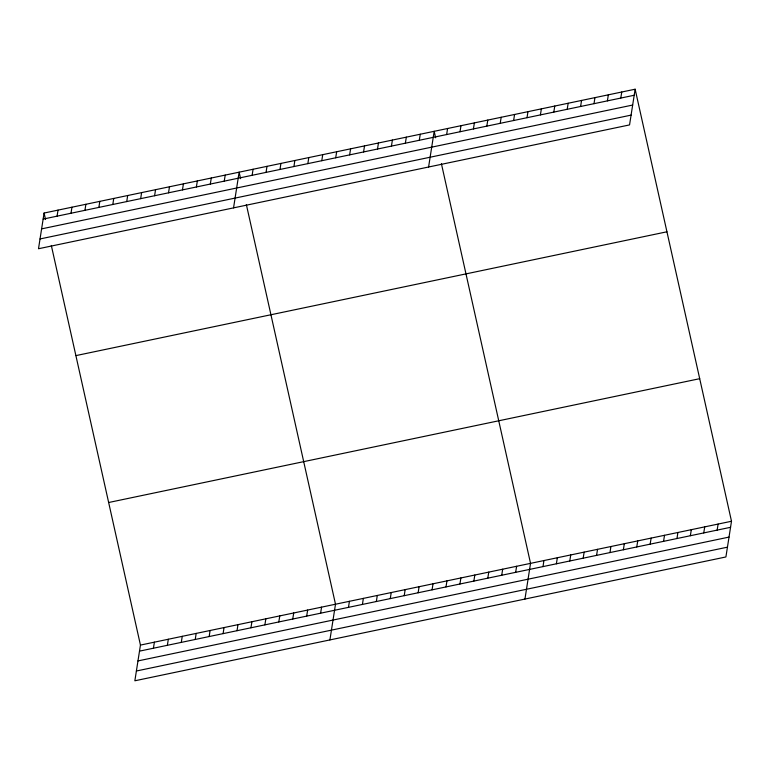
<?xml version="1.0" encoding="UTF-8"?>
<svg xmlns="http://www.w3.org/2000/svg" width="770" height="770" viewBox="0 0 770 770"><rect width="100%" height="100%" fill="white"/><g stroke="black" fill="none" stroke-linecap="round" stroke-linejoin="round"><path stroke-width="1.16" d="M44.092 213.04L38.5 248.739L629.552 124.913L635.144 89.214L44.092 213.04L45.536 219.517M57.076 216.168L58.02 210.123M71.004 213.251L71.957 207.197M84.941 210.335L85.884 204.281M98.868 207.409L99.821 201.365M112.805 204.493L113.748 198.448M126.732 201.576L127.685 195.522M140.669 198.66L141.613 192.606M154.597 195.734L155.55 189.69M168.534 192.818L169.477 186.773M182.461 189.901L183.414 183.847M196.398 186.975L197.341 180.931M210.326 184.059L211.278 178.014M51.321 245.447L140.448 645.087L134.856 680.786L725.908 556.96L731.5 521.261L635.144 89.214M224.263 181.142L225.206 175.098M153.432 648.215L154.385 642.17M233.551 207.871L239.133 172.172L240.587 178.659M167.369 645.299L168.312 639.254M252.127 175.3L253.07 169.256M181.297 642.382L182.24 636.328M266.054 172.384L266.998 166.339M195.234 639.466L196.177 633.412M279.982 169.467L280.935 163.423M209.161 636.54L210.104 630.495M293.919 166.551L294.862 160.497M223.098 633.623L224.041 627.579M307.846 163.625L308.799 157.581M237.025 630.707L237.969 624.653M321.783 160.709L322.726 154.664M250.953 627.791L251.906 621.737M335.71 157.792L336.663 151.748M264.89 624.865L265.833 618.82M349.647 154.876L350.591 148.822M278.817 621.948L279.77 615.904M363.575 151.95L364.528 145.905M292.754 619.032L293.697 612.978M377.512 149.034L378.455 142.989M306.681 616.115L307.634 610.061M391.439 146.117L392.392 140.073M320.618 613.19L321.562 607.145M405.376 143.201L406.319 137.147M329.906 639.928L335.499 604.229L246.362 204.579M419.303 140.275L420.256 134.23M348.483 607.357L349.426 601.303M428.592 167.013L434.184 131.314L435.628 137.792M362.41 604.44L363.363 598.386M446.639 134.558L447.582 128.503M376.347 601.514L377.29 595.47M460.027 131.747L460.98 125.703M390.275 598.598L391.227 592.553M473.425 128.937L474.378 122.892M404.212 595.682L405.155 589.628M486.823 126.136L487.776 120.082M418.139 592.765L419.092 586.711M500.221 123.325L501.174 117.281M432.076 589.839L433.019 583.795M513.619 120.524L514.572 114.47M446.003 586.923L446.947 580.878M527.017 117.714L527.96 111.669M459.94 584.006L460.883 577.952M540.415 114.903L541.358 108.859M473.868 581.09L474.811 575.036M553.813 112.102L554.756 106.048M487.795 578.164L488.748 572.12M567.211 109.292L568.154 103.247M501.732 575.248L502.675 569.203M580.609 106.481L581.552 100.437M515.659 572.331L516.612 566.277M594.007 103.68L594.95 97.626M524.947 599.06L530.54 563.361L441.412 163.712M607.405 100.87L608.348 94.826M542.994 566.604L543.938 560.56M620.793 98.069L621.746 92.015M556.392 563.794L557.336 557.75M569.79 560.993L570.734 554.939M583.188 558.183L584.132 552.138M596.577 555.372L597.53 549.328M609.975 552.571L610.928 546.517M623.373 549.761L624.326 543.716M636.771 546.96L637.724 540.906M650.169 544.149L651.122 538.105M663.567 541.339L664.51 535.294M676.965 538.538L677.908 532.484M690.363 535.728L691.306 529.683M703.761 532.927L704.704 526.872M717.159 530.116L718.102 524.072M43.139 219.084L634.191 95.259M41.609 228.873L632.661 105.047M40.03 238.95L631.082 115.125M75.893 355.615L666.935 231.789M108.647 502.512L699.699 378.686M140.448 645.087L731.5 521.261M139.505 651.141L730.557 527.306M137.965 660.92L729.017 537.094M136.386 671.007L727.438 547.172"/></g></svg>
